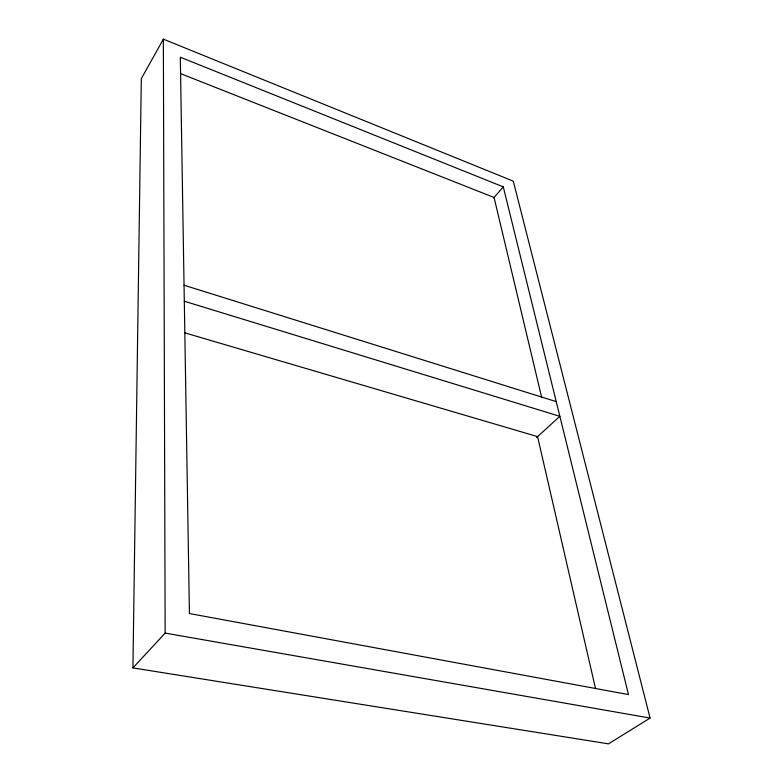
<?xml version="1.0" encoding="UTF-8"?>
<svg xmlns="http://www.w3.org/2000/svg" width="783" height="783" viewBox="0 0 783 783"><rect width="100%" height="100%" fill="white"/><g stroke="black" fill="none" stroke-linecap="round" stroke-linejoin="round"><path stroke-width="1.17" d="M132.924 667.909L141.302 78.672L163.353 39.15L513.276 181.147L650.076 718.06L608.499 743.85L132.924 667.909L165.154 633.095L163.353 39.15M493.672 197.923L503.283 186.873L180.305 57.218L189.427 613.539L628.475 694.57L503.283 186.873M536.58 437.521L559.865 416.331L184.299 301.22M165.154 633.095L650.076 718.06M184.925 332.873L537.578 436.62L595.53 688.619M184.044 285.218L556.233 401.62M180.599 73.631L494.063 197.473L541.738 397.676"/></g></svg>
